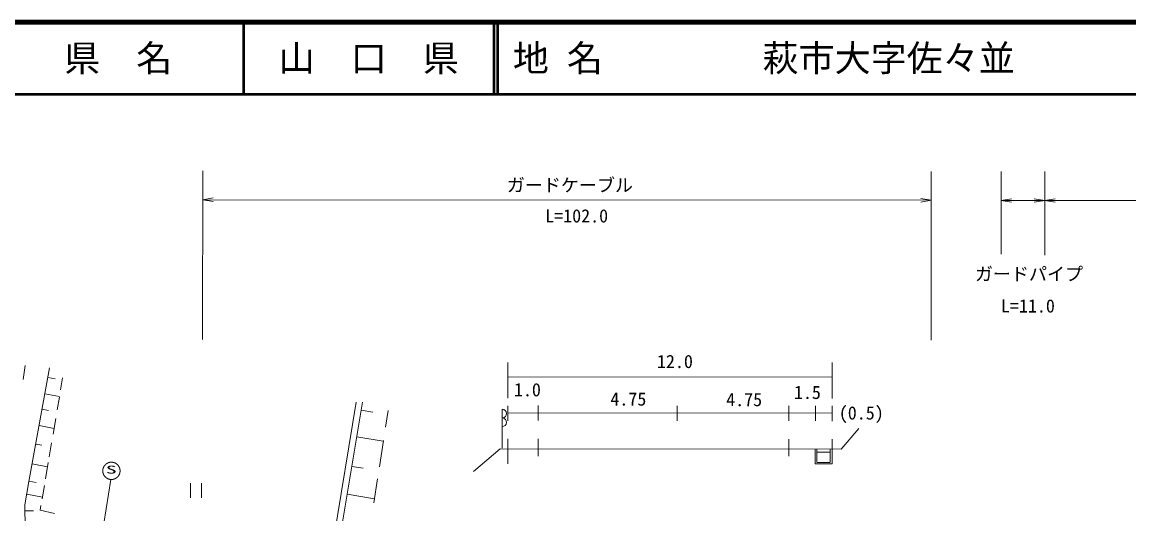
# Model space of a CAD drawing. Units: millimetres, scale not verified. Extents: x 40000 to 680000, y 20000 to 380000.
# Drawn here: x 302296 to 455851, y 311769 to 380000 of the extents above; entities that cross this region are included whole.
import ezdxf
from ezdxf.enums import TextEntityAlignment as Align

# ---------------------------------------------------------------- set-up
doc = ezdxf.new("R2010")
doc.units = ezdxf.units.MM
doc.header["$LTSCALE"] = 1000
doc.linetypes.add('USER2', pattern=[15.25, 12, -1.5, 0.25, -1.5])
for name, color, linetype, lineweight in [('M-BGD-EXST', 7, 'Continuous', 13), ('M-TTL', 7, 'Continuous', 13), ('M-TTL-LINE', 7, 'Continuous', 13), ('M-TTL-TXT', 7, 'Continuous', 13)]:
    doc.layers.add(name, color=color, linetype=linetype, lineweight=lineweight)
doc.styles.add('ＭＳ ゴシック', font='')
doc.styles.get('ＭＳ ゴシック').set_extended_font_data('MS Gothic')

# ---------------------------------------------------------------- blocks, each defined once
blk = doc.blocks.new('open_arrow')
at = {"color": 0, "linetype": 'Continuous', "lineweight": -2}
blk.add_lwpolyline([(7.5, 1.25), (0, 0), (7.5, -1.25)], dxfattribs=at)

msp = doc.modelspace()

# ---------------------------------------------------------------- linework, layer by layer
at = {"layer": 'M-BGD-EXST'}
for p, q in [((327332, 335944), (327353, 359380)), ((428433, 359292), (428413, 335890)), ((438114, 347821), (438124, 359283)), ((444171, 347676), (444181, 359278)), ((369685, 332791), (369681, 327833)), ((414674, 332749), (414669, 327794)), ((369683, 330788), (414672, 330749)), ((368893, 320882), (368898, 326282)), ((369680, 326779), (369678, 324662)), ((369679, 325788), (414668, 325749)), ((373888, 326798), (373886, 324707)), ((393198, 326781), (393196, 324690)), ((408669, 326754), (408667, 324677)), ((412355, 326764), (412353, 324674)), ((414669, 326740), (414667, 324622)), ((418362, 323636), (415938, 320748)), ((369676, 322175), (369673, 318731)), ((373876, 322171), (373874, 319777)), ((408665, 322141), (408662, 319754)), ((414665, 322136), (414662, 318691)), ((368607, 320789), (364926, 317627)), ((368607, 320789), (415938, 320748)), ((412349, 320751), (412348, 318712)), ((412577, 320751), (412576, 318952)), ((412577, 320345), (414428, 320343)), ((414428, 320749), (414427, 318934)), ((412348, 318712), (414662, 318691)), ((412576, 318905), (414427, 318904))]:
    msp.add_line(p, q, dxfattribs=at)
for centre, start, end in [((368896, 325682), 275.2648, 89.85852), ((368895, 324487), 269.95, 84.63519)]:
    msp.add_arc(centre, 600, start, end, dxfattribs=at)
at = {"layer": 'M-TTL', "color": 2, "lineweight": 140}
msp.add_line((680000, 380000), (40000, 380000), dxfattribs=at)
at = {"layer": 'M-TTL'}
for p, q in [((302422, 330405), (302738, 332345)), ((306105, 332022), (303238, 316261)), ((306883, 330490), (305860, 330676)), ((307917, 330627), (307633, 328964)), ((307482, 328076), (305454, 328445)), ((307464, 327971), (307163, 326206)), ((344607, 302888), (348631, 327273)), ((345449, 302782), (349527, 327272)), ((305958, 326112), (305060, 326276)), ((350970, 325882), (349340, 326154)), ((352706, 323782), (353059, 326090)), ((306725, 323634), (304648, 324012)), ((306961, 325017), (306587, 322823)), ((305036, 321304), (304184, 321459)), ((306381, 321615), (306054, 319697)), ((352409, 321843), (348725, 322457)), ((351866, 318298), (352424, 321942)), ((305816, 318300), (303680, 318689)), ((305919, 318907), (305530, 316626)), ((349620, 318093), (348042, 318356)), ((351099, 313290), (351610, 316628)), ((303238, 316261), (302674, 313034)), ((304225, 316106), (303242, 316285)), ((305376, 315718), (305061, 313873)), ((325661, 314016), (325663, 316016)), ((327163, 316014), (327161, 314014)), ((305100, 314101), (302927, 314481)), ((351184, 313849), (347397, 314480)), ((302674, 313034), (302718, 309759)), ((303860, 312186), (302685, 312171)), ((304897, 312911), (304793, 312299)), ((304793, 312299), (306787, 311823))]:
    msp.add_line(p, q, dxfattribs=at)
at = {"layer": 'M-TTL-LINE', "lineweight": 50}
for p, q in [((333000, 380000), (333000, 370000)), ((367750, 380000), (367750, 370000)), ((368250, 380000), (368250, 370000)), ((40000, 370000), (680000, 370000))]:
    msp.add_line(p, q, dxfattribs=at)
at = {"layer": 'M-TTL-TXT'}
for p, q in [((327349, 355362), (428430, 355274)), ((438121, 355265), (444177, 355260)), ((444177, 355260), (497208, 355214)), ((314588, 316541), (311744, 298811))]:
    msp.add_line(p, q, dxfattribs=at)
at = {"layer": 'M-TTL-TXT', "linetype": 'USER2'}
msp.add_circle((314682, 317737), 1200, dxfattribs=at)

# ---------------------------------------------------------------- block references
at = {"layer": 'M-TTL-TXT', "xscale": 193, "yscale": 193}
for p, rotation in [((327349, 355362), 359.9), ((428430, 355274), 179.9), ((438121, 355265), 359.9), ((444177, 355260), 179.9), ((444177, 355260), 359.9)]:
    msp.add_blockref('open_arrow', p, dxfattribs=dict(at, rotation=rotation))

# ---------------------------------------------------------------- texts
at = {"layer": 'M-BGD-EXST', "style": 'ＭＳ ゴシック'}
for s, p in [('12.0', (390374, 331454)), ('1.0', (370529, 327529)), ('1.5', (409378, 327163)), ('4.75', (383911, 326240)), ('4.75', (399980, 326165)), ('(0.5)', (415605, 324313))]:
    msp.add_text(s, height=1833, rotation=359.95, dxfattribs=at).set_placement(p, align=Align.BOTTOM_LEFT)
at = {"layer": 'M-TTL-TXT', "style": 'ＭＳ ゴシック'}
for s, p in [('県\u3000名', (315625, 375000)), ('山\u3000口\u3000県', (350375, 375000))]:
    msp.add_text(s, height=3666, dxfattribs=at).set_placement(p, align=Align.MIDDLE_CENTER)
for s, p in [('地 名', (370380, 375000)), ('萩市大字佐々並', (405024, 375000))]:
    msp.add_text(s, height=3666, dxfattribs=at).set_placement(p, align=Align.MIDDLE_LEFT)
for s, p in [('ガードケーブル', (369545, 355930)), (' L=102.0', (373623, 351659)), ('ガードパイプ', (434488, 343596)), (' L=11.0', (436856, 339162))]:
    msp.add_text(s, height=1833, rotation=359.95, dxfattribs=at).set_placement(p, align=Align.BOTTOM_LEFT)
at = {"layer": 'M-TTL-TXT', "style": 'ＭＳ ゴシック', "width": 2}
msp.add_text('S', height=1100, rotation=359.95, dxfattribs=at).set_placement((313912, 317025), align=Align.BOTTOM_LEFT)

doc.saveas('drawing.dxf')
